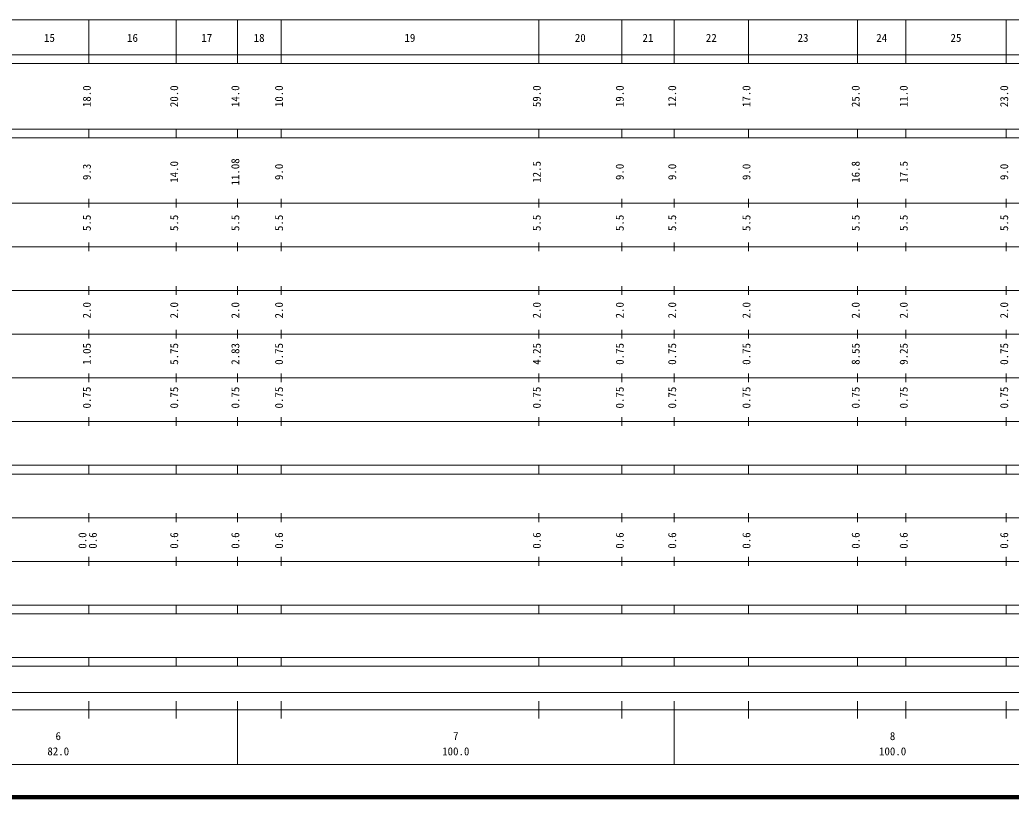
# Model space of a CAD drawing. Units: millimetres on the paper, enlarged 1000 times. Extents: x 40000 to 680000, y 20000 to 380000.
# Drawn here: x 318208 to 545140, y 20000 to 198000 of the extents above; entities that cross this region are included whole.
import ezdxf
from ezdxf.enums import TextEntityAlignment as Align

# ---------------------------------------------------------------- set-up
doc = ezdxf.new("R2010")
doc.units = ezdxf.units.MM
doc.header["$LTSCALE"] = 1000
doc.layers.add('M-TTL', color=2, linetype='Continuous', lineweight=140)
doc.layers.add('M-TTL-BAND', color=7, linetype='Continuous', lineweight=13)
doc.styles.add('ＭＳ ゴシック', font='')
doc.styles.get('ＭＳ ゴシック').set_extended_font_data('MS Gothic')

msp = doc.modelspace()

# ---------------------------------------------------------------- linework, layer by layer
at = {"layer": 'M-TTL'}
msp.add_line((40000, 20000), (680000, 20000), dxfattribs=at)
at = {"layer": 'M-TTL-BAND'}
for p, q in [((68000, 198000), (579000, 198000)), ((334000, 188000), (334000, 198000)), ((354000, 188000), (354000, 198000)), ((368000, 188000), (368000, 198000)), ((378000, 188000), (378000, 198000)), ((437000, 188000), (437000, 198000)), ((456000, 188000), (456000, 198000)), ((468000, 188000), (468000, 198000)), ((485000, 188000), (485000, 198000)), ((510000, 188000), (510000, 198000)), ((521000, 188000), (521000, 198000)), ((544000, 188000), (544000, 198000)), ((40000, 190000), (579000, 190000)), ((40000, 188000), (579000, 188000)), ((40000, 173000), (579000, 173000)), ((334000, 171000), (334000, 173000)), ((354000, 171000), (354000, 173000)), ((368000, 171000), (368000, 173000)), ((378000, 171000), (378000, 173000)), ((437000, 171000), (437000, 173000)), ((456000, 171000), (456000, 173000)), ((468000, 171000), (468000, 173000)), ((485000, 171000), (485000, 173000)), ((510000, 171000), (510000, 173000)), ((521000, 171000), (521000, 173000)), ((544000, 171000), (544000, 173000)), ((40000, 171000), (579000, 171000)), ((334000, 155000), (334000, 157000)), ((354000, 155000), (354000, 157000)), ((368000, 155000), (368000, 157000)), ((378000, 155000), (378000, 157000)), ((437000, 155000), (437000, 157000)), ((456000, 155000), (456000, 157000)), ((468000, 155000), (468000, 157000)), ((485000, 155000), (485000, 157000)), ((510000, 155000), (510000, 157000)), ((521000, 155000), (521000, 157000)), ((544000, 155000), (544000, 157000)), ((40000, 156000), (579000, 156000)), ((46000, 146000), (579000, 146000)), ((334000, 145000), (334000, 147000)), ((354000, 145000), (354000, 147000)), ((368000, 145000), (368000, 147000)), ((378000, 145000), (378000, 147000)), ((437000, 145000), (437000, 147000)), ((456000, 145000), (456000, 147000)), ((468000, 145000), (468000, 147000)), ((485000, 145000), (485000, 147000)), ((510000, 145000), (510000, 147000)), ((521000, 145000), (521000, 147000)), ((544000, 145000), (544000, 147000)), ((334000, 135000), (334000, 137000)), ((354000, 135000), (354000, 137000)), ((368000, 135000), (368000, 137000)), ((378000, 135000), (378000, 137000)), ((437000, 135000), (437000, 137000)), ((456000, 135000), (456000, 137000)), ((468000, 135000), (468000, 137000)), ((485000, 135000), (485000, 137000)), ((510000, 135000), (510000, 137000)), ((521000, 135000), (521000, 137000)), ((544000, 135000), (544000, 137000)), ((52000, 136000), (579000, 136000)), ((46000, 126000), (579000, 126000)), ((334000, 125000), (334000, 127000)), ((354000, 125000), (354000, 127000)), ((368000, 125000), (368000, 127000)), ((378000, 125000), (378000, 127000)), ((437000, 125000), (437000, 127000)), ((456000, 125000), (456000, 127000)), ((468000, 125000), (468000, 127000)), ((485000, 125000), (485000, 127000)), ((510000, 125000), (510000, 127000)), ((521000, 125000), (521000, 127000)), ((544000, 125000), (544000, 127000)), ((52000, 116000), (579000, 116000)), ((334000, 115000), (334000, 117000)), ((354000, 115000), (354000, 117000)), ((368000, 115000), (368000, 117000)), ((378000, 115000), (378000, 117000)), ((437000, 115000), (437000, 117000)), ((456000, 115000), (456000, 117000)), ((468000, 115000), (468000, 117000)), ((485000, 115000), (485000, 117000)), ((510000, 115000), (510000, 117000)), ((521000, 115000), (521000, 117000)), ((544000, 115000), (544000, 117000)), ((334000, 105000), (334000, 107000)), ((354000, 105000), (354000, 107000)), ((368000, 105000), (368000, 107000)), ((378000, 105000), (378000, 107000)), ((437000, 105000), (437000, 107000)), ((456000, 105000), (456000, 107000)), ((468000, 105000), (468000, 107000)), ((485000, 105000), (485000, 107000)), ((510000, 105000), (510000, 107000)), ((521000, 105000), (521000, 107000)), ((544000, 105000), (544000, 107000)), ((46000, 106000), (579000, 106000)), ((40000, 96000), (579000, 96000)), ((334000, 94000), (334000, 96000)), ((354000, 94000), (354000, 96000)), ((368000, 94000), (368000, 96000)), ((378000, 94000), (378000, 96000)), ((437000, 94000), (437000, 96000)), ((456000, 94000), (456000, 96000)), ((468000, 94000), (468000, 96000)), ((485000, 94000), (485000, 96000)), ((510000, 94000), (510000, 96000)), ((521000, 94000), (521000, 96000)), ((544000, 94000), (544000, 96000)), ((40000, 94000), (579000, 94000)), ((49000, 84000), (579000, 84000)), ((334000, 83000), (334000, 85000)), ((354000, 83000), (354000, 85000)), ((368000, 83000), (368000, 85000)), ((378000, 83000), (378000, 85000)), ((437000, 83000), (437000, 85000)), ((456000, 83000), (456000, 85000)), ((468000, 83000), (468000, 85000)), ((485000, 83000), (485000, 85000)), ((510000, 83000), (510000, 85000)), ((521000, 83000), (521000, 85000)), ((544000, 83000), (544000, 85000)), ((334000, 73000), (334000, 75000)), ((354000, 73000), (354000, 75000)), ((368000, 73000), (368000, 75000)), ((378000, 73000), (378000, 75000)), ((437000, 73000), (437000, 75000)), ((456000, 73000), (456000, 75000)), ((468000, 73000), (468000, 75000)), ((485000, 73000), (485000, 75000)), ((510000, 73000), (510000, 75000)), ((521000, 73000), (521000, 75000)), ((544000, 73000), (544000, 75000)), ((40000, 74000), (579000, 74000)), ((40000, 64000), (579000, 64000)), ((334000, 62000), (334000, 64000)), ((354000, 62000), (354000, 64000)), ((368000, 62000), (368000, 64000)), ((378000, 62000), (378000, 64000)), ((437000, 62000), (437000, 64000)), ((456000, 62000), (456000, 64000)), ((468000, 62000), (468000, 64000)), ((485000, 62000), (485000, 64000)), ((510000, 62000), (510000, 64000)), ((521000, 62000), (521000, 64000)), ((544000, 62000), (544000, 64000)), ((40000, 62000), (579000, 62000)), ((40000, 52000), (579000, 52000)), ((40000, 50000), (579000, 50000)), ((334000, 50000), (334000, 52000)), ((354000, 50000), (354000, 52000)), ((368000, 50000), (368000, 52000)), ((378000, 50000), (378000, 52000)), ((437000, 50000), (437000, 52000)), ((456000, 50000), (456000, 52000)), ((468000, 50000), (468000, 52000)), ((485000, 50000), (485000, 52000)), ((510000, 50000), (510000, 52000)), ((521000, 50000), (521000, 52000)), ((544000, 50000), (544000, 52000)), ((71000, 44000), (565000, 44000)), ((334000, 38000), (334000, 42000)), ((354000, 38000), (354000, 42000)), ((368000, 27500), (368000, 42000)), ((378000, 38000), (378000, 42000)), ((437000, 38000), (437000, 42000)), ((456000, 38000), (456000, 42000)), ((468000, 27500), (468000, 42000)), ((485000, 38000), (485000, 42000)), ((510000, 38000), (510000, 42000)), ((521000, 38000), (521000, 42000)), ((544000, 38000), (544000, 42000)), ((40000, 40000), (579000, 40000)), ((68000, 27500), (579000, 27500))]:
    msp.add_line(p, q, dxfattribs=at)

# ---------------------------------------------------------------- texts
at = {"layer": 'M-TTL-BAND', "style": 'ＭＳ ゴシック'}
for s, p in [('15', (325000, 192405)), ('16', (344000, 192405)), ('17', (361000, 192405)), ('18', (373000, 192405)), ('19', (407500, 192405)), ('20', (446500, 192405)), ('21', (462000, 192405)), ('22', (476500, 192405)), ('23', (497500, 192405)), ('24', (515500, 192405)), ('25', (532500, 192405)), ('6', (327000, 32523)), ('7', (418000, 32523)), ('8', (518000, 32523)), ('82.0', (327000, 29033)), ('100.0', (418000, 29033)), ('100.0', (518000, 29033))]:
    msp.add_text(s, height=1833, dxfattribs=at).set_placement(p, align=Align.BOTTOM_CENTER)
for s, p in [('18.0', (335000, 180500)), ('20.0', (355000, 180500)), ('14.0', (369000, 180500)), ('10.0', (379000, 180500)), ('59.0', (438000, 180500)), ('19.0', (457000, 180500)), ('12.0', (469000, 180500)), ('17.0', (486000, 180500)), ('25.0', (511000, 180500)), ('11.0', (522000, 180500)), ('23.0', (545000, 180500)), ('11.08', (369000, 163174)), ('9.3', (335000, 163174)), ('14.0', (355000, 163174)), ('9.0', (379000, 163174)), ('12.5', (438000, 163174)), ('9.0', (457000, 163174)), ('9.0', (469000, 163174)), ('9.0', (486000, 163174)), ('16.8', (511000, 163174)), ('17.5', (522000, 163174)), ('9.0', (545000, 163174)), ('5.5', (335000, 151500)), ('5.5', (355000, 151500)), ('5.5', (369000, 151500)), ('5.5', (379000, 151500)), ('5.5', (438000, 151500)), ('5.5', (457000, 151500)), ('5.5', (469000, 151500)), ('5.5', (486000, 151500)), ('5.5', (511000, 151500)), ('5.5', (522000, 151500)), ('5.5', (545000, 151500)), ('2.0', (335000, 131500)), ('2.0', (355000, 131500)), ('2.0', (369000, 131500)), ('2.0', (379000, 131500)), ('2.0', (438000, 131500)), ('2.0', (457000, 131500)), ('2.0', (469000, 131500)), ('2.0', (486000, 131500)), ('2.0', (511000, 131500)), ('2.0', (522000, 131500)), ('2.0', (545000, 131500)), ('1.05', (335000, 121500)), ('5.75', (355000, 121500)), ('2.83', (369000, 121500)), ('0.75', (379000, 121500)), ('4.25', (438000, 121500)), ('0.75', (457000, 121500)), ('0.75', (469000, 121500)), ('0.75', (486000, 121500)), ('8.55', (511000, 121500)), ('9.25', (522000, 121500)), ('0.75', (545000, 121500)), ('0.75', (335000, 111500)), ('0.75', (355000, 111500)), ('0.75', (369000, 111500)), ('0.75', (379000, 111500)), ('0.75', (438000, 111500)), ('0.75', (457000, 111500)), ('0.75', (469000, 111500)), ('0.75', (486000, 111500)), ('0.75', (511000, 111500)), ('0.75', (522000, 111500)), ('0.75', (545000, 111500)), ('0.0', (334000, 78764)), ('0.6', (336370, 78764)), ('0.6', (355000, 78764)), ('0.6', (369000, 78764)), ('0.6', (379000, 78764)), ('0.6', (438000, 78764)), ('0.6', (457000, 78764)), ('0.6', (469000, 78764)), ('0.6', (486000, 78764)), ('0.6', (511000, 78764)), ('0.6', (522000, 78764)), ('0.6', (545000, 78764))]:
    msp.add_text(s, height=1833, rotation=90, dxfattribs=at).set_placement(p, align=Align.BOTTOM_CENTER)

doc.saveas('drawing.dxf')
